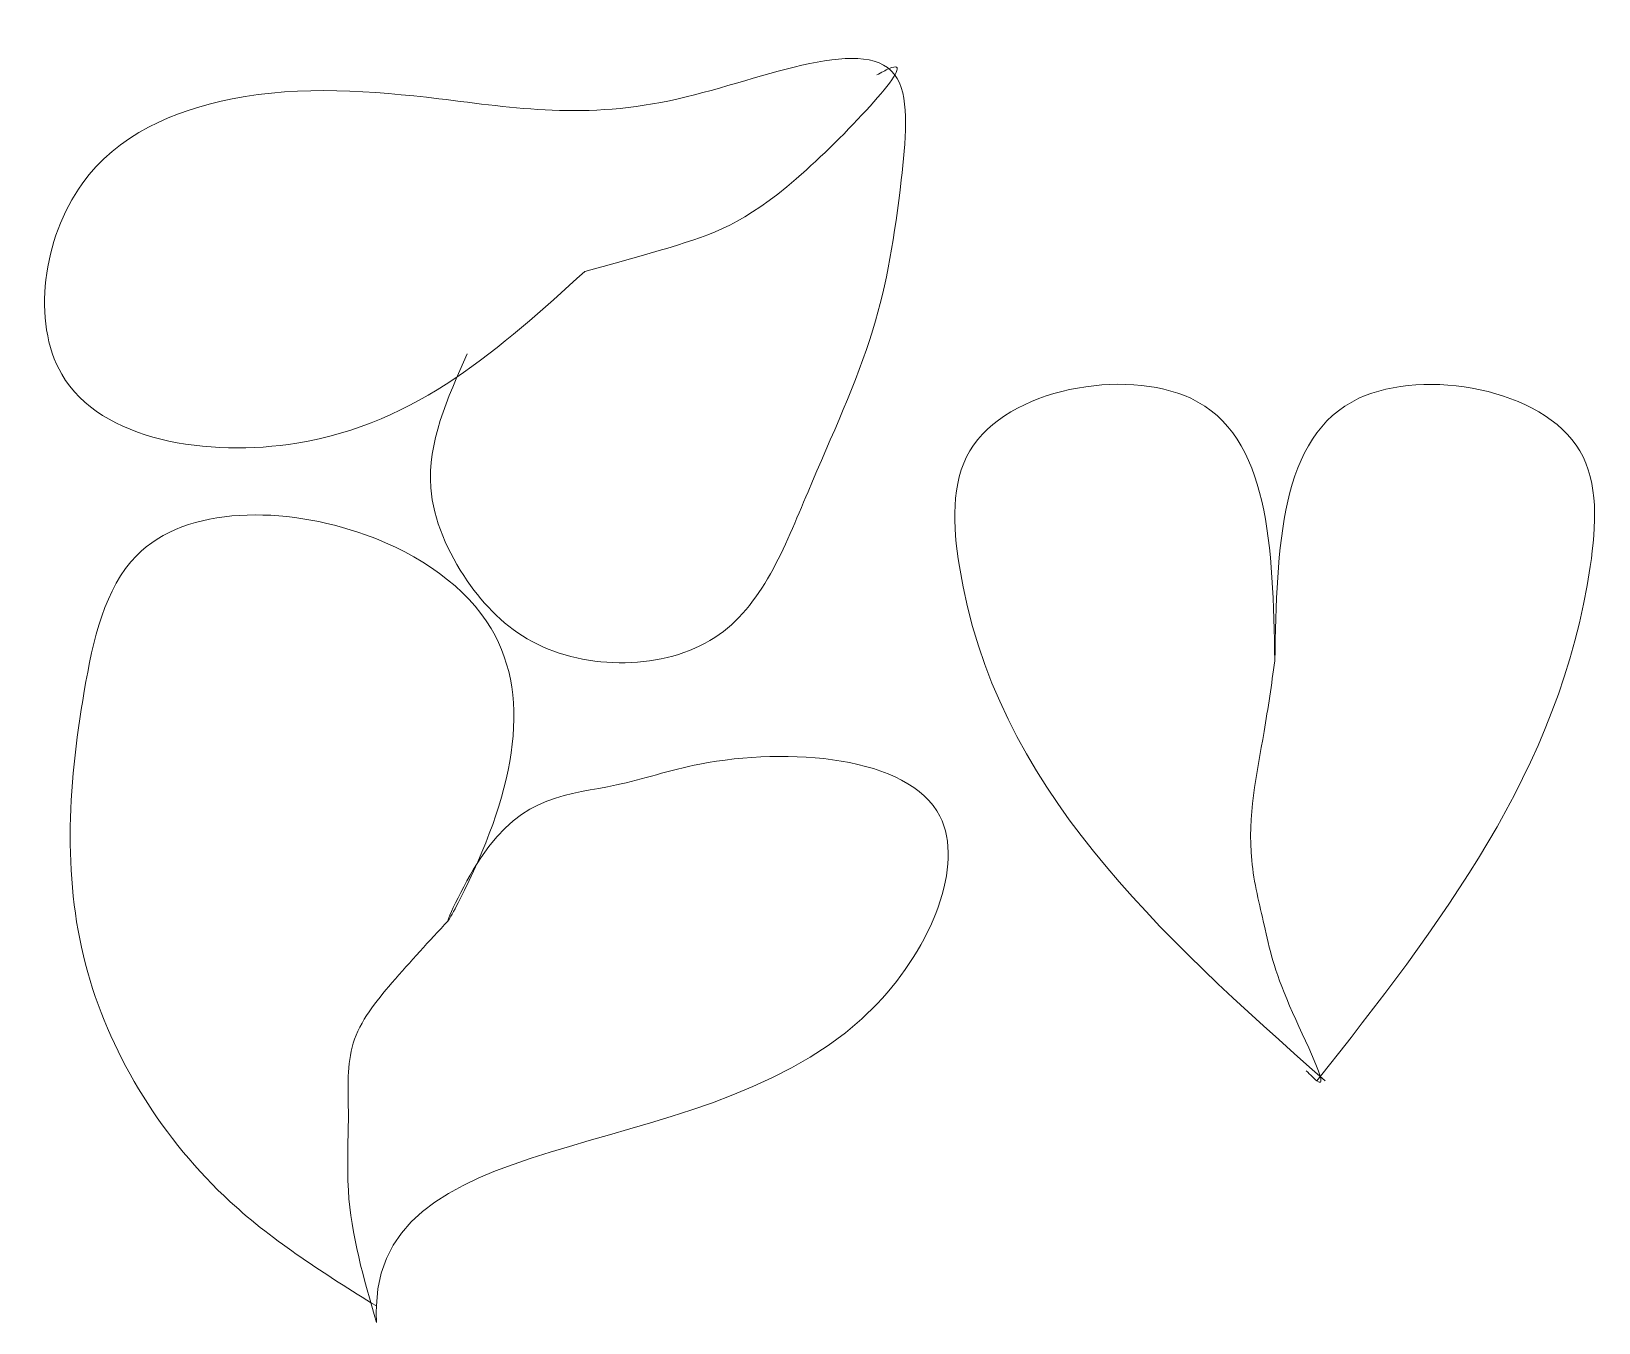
# Model space of a CAD drawing. Header units: inches. Extents: x 327481 to 195042051, y -335014 to 44773228.
# Drawn here: x 368654.26 to 368687.81, y -330331.49 to -330303.85 of the extents above; entities that cross this region are included whole.
import ezdxf

# ---------------------------------------------------------------- set-up
doc = ezdxf.new("R2010")
doc.units = ezdxf.units.IN
doc.header["$MEASUREMENT"] = 0
doc.layers.add('LANDSCAPE', color=102, linetype='Continuous')

# ---------------------------------------------------------------- blocks, each defined once
blk = doc.blocks.new('rdtghj')
at = {"layer": 'LANDSCAPE', "lineweight": 0}
blk.add_spline([(368661.646, -330345.609), (368658.519, -330343.378), (368655.468, -330338.47), (368655.392, -330332.447), (368656.509, -330329.547), (368661.413, -330329.1), (368664.103, -330331.108), (368663.432, -330336.909), (368663.202, -330337.335), (368663.879, -330336.016), (368666.783, -330334.455), (368668.57, -330334.009), (368673.707, -330335.124), (368672.367, -330339.14), (368661.646, -330345.609), (368661.646, -330345.966)], degree=3, dxfattribs=at)
blk = doc.blocks.new('hgfd')
at = {"layer": 'LANDSCAPE', "lineweight": 0}
for points in [[(368702.311, -330327.834), (368694.482, -330316.817), (368694.707, -330314.344), (368699.434, -330313.22), (368701.235, -330318.841)], [(368702.135, -330327.834), (368707.987, -330316.817), (368707.762, -330314.344), (368703.036, -330313.22), (368701.235, -330318.841)]]:
    blk.add_spline(points, degree=3, dxfattribs=at)
blk = doc.blocks.new('jht')
at = {"layer": 'LANDSCAPE', "lineweight": 0}
blk.add_spline([(368658.174, -330306.711), (368652.014, -330310.388), (368646.979, -330308.914), (368647.413, -330304.838), (368650.625, -330303.017), (368655.053, -330303.017), (368660.174, -330303.017), (368664.863, -330302.583), (368664.949, -330304.751), (368664.342, -330307.96), (368662.953, -330311.428), (368660.956, -330314.55), (368657.049, -330314.637), (368655.66, -330313.336), (368654.879, -330311.342), (368655.66, -330308.48)], degree=3, dxfattribs=at)

msp = doc.modelspace()

# ---------------------------------------------------------------- linework, layer by layer
at = {"layer": 'LANDSCAPE', "lineweight": 0}
for points in [[(368666.106, -330308.988), (368668.088, -330308.427), (368670.849, -330306.814), (368672.617, -330304.65), (368672.36, -330304.784)], [(368680.877, -330317.326), (368680.647, -330318.841), (368680.382, -330321.597), (368680.647, -330322.974), (368681.193, -330324.708), (368681.777, -330326.319), (368681.549, -330326.1)], [(368663.18, -330322.891), (368661.977, -330324.222), (368661.15, -330325.513), (368661.046, -330326.959), (368661.046, -330328.663), (368661.646, -330331.494)]]:
    msp.add_spline(points, degree=3, dxfattribs=at)

# ---------------------------------------------------------------- block references
for name, p in [('jht', (7.932, -2.277)), ('hgfd', (-20.358, 1.514)), ('rdtghj', (0, 14.472))]:
    msp.add_blockref(name, p, dxfattribs=at)

doc.saveas('drawing.dxf')
